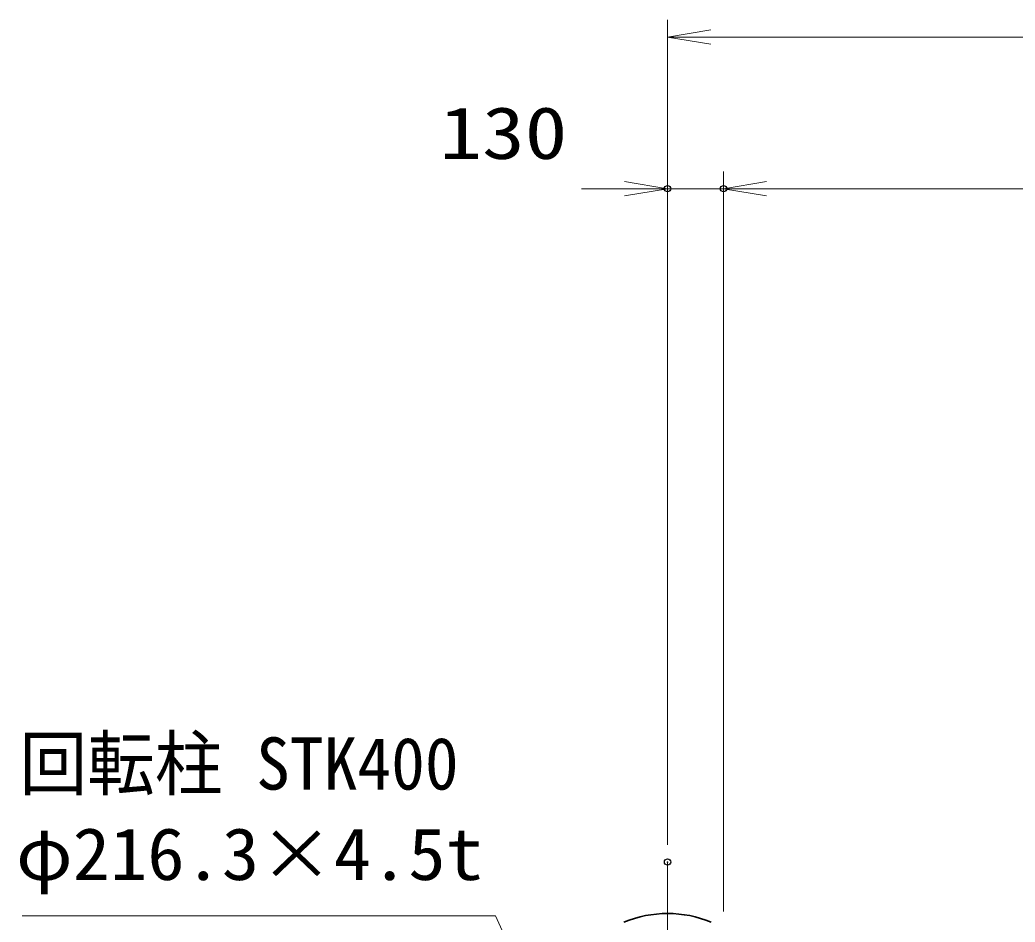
# Model space of a CAD drawing. Units: millimetres, scale not verified. Extents: x -11880 to 11880, y -8400 to 8400.
# Drawn here: x -3903 to -1593, y 986 to 3081 of the extents above; entities that cross this region are included whole.
import ezdxf
from ezdxf.enums import TextEntityAlignment as Align

# ---------------------------------------------------------------- set-up
doc = ezdxf.new("R2010")
doc.units = ezdxf.units.MM
doc.header["$LTSCALE"] = 30
doc.header["$PDMODE"] = 32
doc.header["$PDSIZE"] = 15
doc.linetypes.add('USER1', pattern=[18, 12, -1.5, 3, -1.5])
for name, color, linetype, lineweight in [('0-1_外形線', 7, 'Continuous', 35), ('0-2_軸線', 200, 'USER1', 15), ('0-4_寸法線', 4, 'Continuous', 18), ('0-5_0', 7, 'Continuous', 18)]:
    doc.layers.add(name, color=color, linetype=linetype, lineweight=lineweight)
doc.layers.add('0-6_Defpoints', color=7, linetype='Continuous')
doc.styles.add('ＭＳ ゴシック', font='')
doc.styles.get('ＭＳ ゴシック').set_extended_font_data('MS Gothic')

# ---------------------------------------------------------------- blocks, each defined once
blk = doc.blocks.new('_Open')
at = {"layer": '0-5_0', "color": 4}
blk.add_line((-30, 5), (0, 0), dxfattribs=at)
blk.add_lwpolyline([(-30, -5), (0, 0), (-30, 0)], dxfattribs=at)
blk = doc.blocks.new('S255')
at = {"layer": '0-4_寸法線'}
for points in [[(8032701.7, 86300996.2), (8065672.9, 86300996.2), (8074692.4, 86281065), (8075929.2, 86278331.8)], [(8074236.9, 86280858.8), (8075929.2, 86278331.8), (8075147.9, 86281271.1)]]:
    blk.add_lwpolyline(points, dxfattribs=at)
at = {"layer": '0-4_寸法線', "color": 254, "style": 'ＭＳ ゴシック'}
for s, width, p in [('回転柱 STK400', 0.95, (8032510.7, 86308696.8)), ('φ216.3×4.5t', 1.05, (8032269.7, 86302396.8))]:
    blk.add_text(s, height=3637, dxfattribs=dict(at, width=width)).set_placement(p, align=Align.BOTTOM_LEFT)

msp = doc.modelspace()

# ---------------------------------------------------------------- linework, layer by layer
at = {"layer": '0-1_外形線'}
msp.add_arc((-2399.46, 738.75), 266.94, 67.67999, 112.32001, dxfattribs=at)
at = {"layer": '0-2_軸線'}
msp.add_line((-2399.46, 1125.26), (-2399.46, -1708.78), dxfattribs=at)
at = {"layer": '0-4_寸法線'}
for p, q in [((-2399.46, 1165.26), (-2399.46, 3081.26)), ((-2399.46, 3041.26), (3875.54, 3041.26)), ((-2399.46, 1165.26), (-2399.46, 2729.25)), ((-2269.46, 1010.69), (-2269.46, 2729.25)), ((-2269.46, 1010.69), (-2269.46, 2729.25)), ((-2499.46, 2689.25), (-2599.46, 2689.25)), ((-2269.46, 2689.25), (-2399.46, 2689.25)), ((730.54, 2689.25), (-2269.46, 2689.25)), ((-2169.46, 2689.25), (-2069.46, 2689.25))]:
    msp.add_line(p, q, dxfattribs=at)
at = {"layer": '0-6_Defpoints'}
for p in [(-2399.46, 2689.25), (-2269.46, 2689.25), (-2399.46, 1125.26)]:
    msp.add_point(p, dxfattribs=at)

# ---------------------------------------------------------------- block references
at = {"layer": '0-4_寸法線', "xscale": 3.333333, "yscale": 3.333333, "rotation": 180}
for p in [(-2399.46, 3041.26), (-2269.46, 2689.25), (-2269.46, 2689.25)]:
    msp.add_blockref('_Open', p, dxfattribs=at)
at = {"layer": '0-4_寸法線'}
for name, p, xscale, yscale in [('_Open', (-2399.46, 2689.25), 3.333333, 3.333333), ('S255', (-271654.79, -2875699.17), 0.03333333, 0.03333333)]:
    msp.add_blockref(name, p, dxfattribs=dict(at, xscale=xscale, yscale=yscale))

# ---------------------------------------------------------------- texts
at = {"layer": '0-4_寸法線', "color": 254, "style": 'ＭＳ ゴシック', "width": 1.2}
msp.add_text('130', height=121.2, dxfattribs=at).set_placement((-2929.14, 2721.94), align=Align.BOTTOM_LEFT)

doc.saveas('drawing.dxf')
